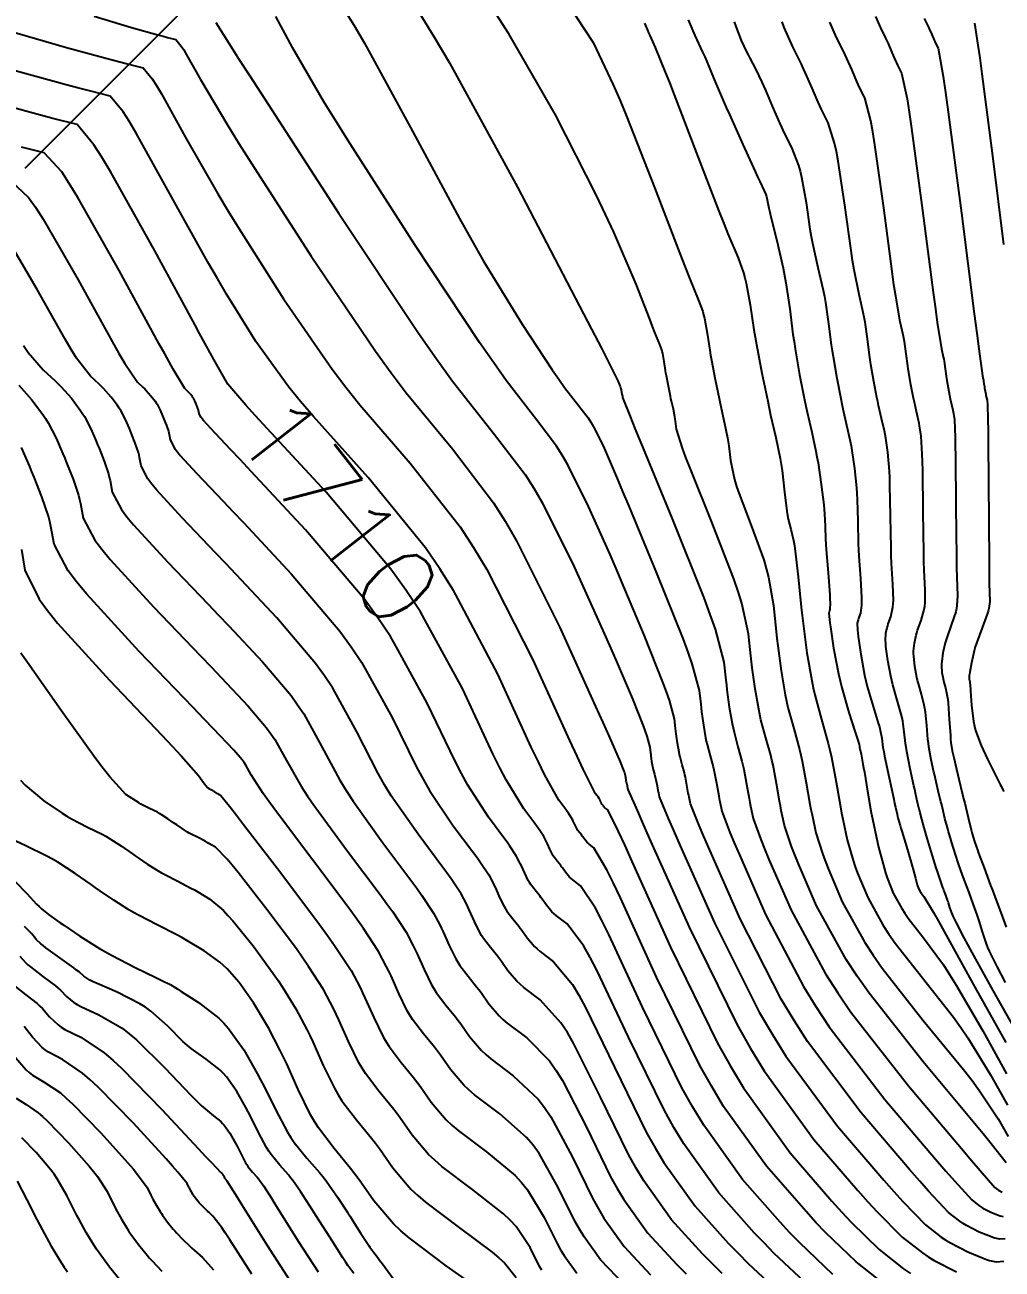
# Model space of a CAD drawing. Header units: metres. Extents: x 837475 to 838479, y 1189012 to 1191015.
# Drawn here: x 837890 to 837939.6, y 1189095.5 to 1189158.7 of the extents above; entities that cross this region are included whole.
import ezdxf

# ---------------------------------------------------------------- set-up
doc = ezdxf.new("R2010")
doc.units = ezdxf.units.M
doc.header["$LTSCALE"] = 0.3
for name, color, linetype in [('COTAS 10', 1, 'Continuous'), ('COTAS INT', 252, 'Continuous'), ('DRENAJE', 5, 'Continuous')]:
    doc.layers.add(name, color=color, linetype=linetype)
doc.styles.get("Standard").update_dxf_attribs({"font": 'simplex.shx'})

msp = doc.modelspace()

# ---------------------------------------------------------------- linework, layer by layer
at = {"layer": 'COTAS 10'}
for points in [[(837939.805, 1189097.016), (837939.525, 1189096.989), (837939.278, 1189097.044), (837939.173, 1189097.079), (837939.053, 1189097.124), (837938.489, 1189097.356), (837937.844, 1189097.686), (837937.673, 1189097.791), (837937.506, 1189097.902), (837936.929, 1189098.354), (837935.91, 1189099.43), (837935.464, 1189099.934), (837934.946, 1189100.529), (837932.485, 1189103.421), (837929.761, 1189107.05), (837929.079, 1189108.108), (837928.427, 1189109.189), (837926.33, 1189113.287), (837924.792, 1189116.767), (837924.492, 1189117.459), (837924.246, 1189118.032), (837923.815, 1189119.123), (837923.74, 1189119.464), (837923.72, 1189119.566), (837923.701, 1189119.67), (837923.632, 1189120.072), (837923.554, 1189120.486), (837923.529, 1189120.599), (837923.502, 1189120.711), (837923.392, 1189121.105), (837923.282, 1189121.511), (837923.255, 1189121.629), (837923.23, 1189121.749), (837923.151, 1189122.206), (837923.087, 1189122.685), (837923.07, 1189122.82), (837923.055, 1189122.956), (837923.004, 1189123.454), (837922.741, 1189124.406), (837922.592, 1189124.828), (837922.409, 1189125.319), (837921.473, 1189127.664), (837920.336, 1189130.373), (837920.027, 1189131.094), (837919.721, 1189131.802), (837918.635, 1189134.251), (837917.58, 1189136.362), (837917.293, 1189136.856), (837917.008, 1189137.312), (837915.996, 1189138.635), (837914.439, 1189140.653), (837913.811, 1189141.548), (837913.097, 1189142.588), (837909.805, 1189147.556), (837906.513, 1189152.689), (837905.798, 1189153.833), (837905.169, 1189154.857), (837903.61, 1189157.556), (837902.731, 1189159.171)], [(837933.206, 1189159.166), (837933.463, 1189158.583), (837933.725, 1189158.059), (837933.79, 1189157.922), (837933.852, 1189157.788), (837934.048, 1189157.336), (837934.228, 1189156.914), (837934.28, 1189156.8), (837934.332, 1189156.687), (837934.528, 1189156.29), (837934.816, 1189154.982), (837934.926, 1189154.294), (837935.05, 1189153.465), (837935.606, 1189149.299), (837936.143, 1189145.126), (837936.255, 1189144.293), (837936.35, 1189143.601), (837936.561, 1189142.267), (837936.655, 1189141.856), (837936.677, 1189141.745), (837936.696, 1189141.636), (837936.751, 1189141.252), (837936.8, 1189140.874), (837936.815, 1189140.768), (837936.832, 1189140.662), (837936.898, 1189140.274), (837936.97, 1189139.905), (837936.989, 1189139.812), (837937.009, 1189139.722), (837937.077, 1189139.426), (837937.14, 1189139.141), (837937.156, 1189139.058), (837937.171, 1189138.973), (837937.219, 1189138.648), (837937.258, 1189137.769), (837937.267, 1189137.334), (837937.276, 1189136.815), (837937.3, 1189134.252), (837937.324, 1189131.665), (837937.331, 1189131.132), (837937.34, 1189130.679), (837937.374, 1189129.704), (837937.352, 1189129.206), (837937.325, 1189129.053), (837937.288, 1189128.893), (837937.081, 1189128.261), (837936.85, 1189127.626), (837936.799, 1189127.465), (837936.753, 1189127.31), (837936.634, 1189126.801), (837936.577, 1189126.362), (837936.57, 1189126.252), (837936.567, 1189126.145), (837936.59, 1189125.8), (837936.648, 1189125.488), (837936.667, 1189125.403), (837936.688, 1189125.319), (837936.775, 1189125.02), (837936.862, 1189124.596), (837936.883, 1189124.433), (837936.903, 1189124.251), (837936.963, 1189123.429), (837937.016, 1189122.604), (837937.032, 1189122.42), (837937.049, 1189122.255), (837937.112, 1189121.822), (837937.204, 1189121.415), (837937.238, 1189121.267), (837937.276, 1189121.104), (837937.448, 1189120.39), (837937.64, 1189119.595), (837937.692, 1189119.381), (837937.744, 1189119.17), (837937.925, 1189118.431), (837938.079, 1189117.812), (837938.114, 1189117.677), (837938.145, 1189117.558), (837938.228, 1189117.259), (837938.341, 1189116.927), (837938.391, 1189116.787), (837938.449, 1189116.627), (837938.727, 1189115.873), (837939.058, 1189114.984), (837939.15, 1189114.738), (837939.242, 1189114.493), (837939.575, 1189113.609), (837939.854, 1189112.861)], [(837921.473, 1189158.817), (837921.623, 1189158.462), (837921.679, 1189158.334), (837921.741, 1189158.194), (837922.016, 1189157.584), (837922.531, 1189156.34), (837922.744, 1189155.8), (837922.988, 1189155.176), (837924.123, 1189152.217), (837925.258, 1189149.265), (837925.502, 1189148.645), (837925.714, 1189148.11), (837926.226, 1189146.893), (837926.51, 1189146.126), (837926.579, 1189145.875), (837926.643, 1189145.608), (837926.842, 1189144.506), (837927.038, 1189143.237), (837927.101, 1189142.865), (837927.169, 1189142.483), (837927.443, 1189141.03), (837927.733, 1189139.607), (837927.81, 1189139.245), (837927.885, 1189138.896), (837928.146, 1189137.752), (837928.368, 1189136.686), (837928.419, 1189136.386), (837928.465, 1189136.085), (837928.594, 1189134.98), (837928.703, 1189134.013), (837928.736, 1189133.798), (837928.771, 1189133.605), (837928.908, 1189133.102), (837929.054, 1189132.512), (837929.093, 1189132.266), (837929.133, 1189131.984), (837929.276, 1189130.664), (837929.432, 1189129.127), (837929.48, 1189128.708), (837929.531, 1189128.292), (837929.73, 1189126.812), (837929.973, 1189125.401), (837930.052, 1189125.029), (837930.135, 1189124.664), (837930.474, 1189123.413), (837930.813, 1189122.194), (837930.895, 1189121.849), (837930.973, 1189121.502), (837931.213, 1189120.222), (837931.427, 1189118.982), (837931.487, 1189118.66), (837931.549, 1189118.347), (837931.778, 1189117.293), (837932.08, 1189116.239), (837932.187, 1189115.926), (837932.305, 1189115.604), (837932.816, 1189114.365), (837933.603, 1189112.94), (837933.894, 1189112.5), (837934.218, 1189112.04), (837937.171, 1189108.283), (837937.549, 1189107.754), (837937.909, 1189107.226), (837939.056, 1189105.343), (837939.913, 1189103.803)], [(837931.046, 1189095.2), (837929.359, 1189096.811), (837928.867, 1189097.32), (837928.365, 1189097.857), (837926.462, 1189100.022), (837924.481, 1189102.793), (837923.929, 1189103.712), (837923.376, 1189104.695), (837921.368, 1189108.791), (837919.659, 1189112.49), (837919.294, 1189113.222), (837918.976, 1189113.828), (837918.221, 1189114.963), (837917.832, 1189115.258), (837917.745, 1189115.333), (837917.667, 1189115.406), (837917.461, 1189115.648), (837917.307, 1189115.87), (837917.263, 1189115.929), (837917.217, 1189115.989), (837917.046, 1189116.197), (837916.879, 1189116.416), (837916.838, 1189116.482), (837916.797, 1189116.551), (837916.667, 1189116.817), (837916.547, 1189117.088), (837916.513, 1189117.159), (837916.479, 1189117.228), (837916.355, 1189117.465), (837916.122, 1189117.819), (837916.019, 1189117.962), (837915.901, 1189118.125), (837915.336, 1189118.877), (837914.45, 1189120.349), (837914.129, 1189120.965), (837913.775, 1189121.673), (837912.224, 1189124.985), (837910.413, 1189128.299), (837910.087, 1189128.894), (837909.364, 1189129.978), (837908.583, 1189131.063), (837905.289, 1189134.985), (837902.294, 1189138.215), (837901.702, 1189138.863), (837901.212, 1189139.404), (837900.303, 1189140.466), (837899.588, 1189141.729), (837899.222, 1189142.396), (837898.782, 1189143.201), (837898.736, 1189143.286), (837896.583, 1189147.252), (837894.35, 1189151.248), (837893.889, 1189152.017), (837893.495, 1189152.64), (837892.641, 1189153.674), (837891.413, 1189153.983), (837890.785, 1189154.15), (837890.031, 1189154.352), (837886.267, 1189155.376)], [(837889.674, 1189140.413), (837890.327, 1189139.682), (837890.894, 1189138.93), (837891.032, 1189138.719), (837891.163, 1189138.506), (837891.57, 1189137.725), (837891.919, 1189136.926), (837892.013, 1189136.701), (837892.106, 1189136.474), (837892.432, 1189135.645), (837892.704, 1189134.829), (837892.763, 1189134.612), (837892.815, 1189134.399), (837892.942, 1189133.66), (837893.54, 1189132.531), (837893.889, 1189132.073), (837894.317, 1189131.551), (837896.522, 1189129.14), (837898.918, 1189126.649), (837899.465, 1189126.077), (837899.961, 1189125.556), (837901.336, 1189124.102), (837902.27, 1189122.996), (837902.489, 1189122.695), (837902.69, 1189122.396), (837903.275, 1189121.336), (837904.04, 1189119.992), (837904.354, 1189119.514), (837904.714, 1189118.991), (837906.383, 1189116.72), (837908.033, 1189114.526), (837908.379, 1189114.05), (837908.678, 1189113.632), (837909.358, 1189112.599), (837909.721, 1189111.908), (837909.821, 1189111.706), (837909.919, 1189111.498), (837910.27, 1189110.708), (837910.65, 1189109.93), (837910.767, 1189109.73), (837910.89, 1189109.537), (837911.375, 1189108.897), (837911.876, 1189108.289), (837912.009, 1189108.116), (837912.139, 1189107.942), (837912.587, 1189107.296), (837913.19, 1189106.588), (837913.417, 1189106.375), (837913.671, 1189106.155), (837914.807, 1189105.296), (837916.062, 1189104.109), (837916.392, 1189103.682), (837916.713, 1189103.211), (837917.807, 1189101.154), (837918.845, 1189099.038), (837919.13, 1189098.53), (837919.415, 1189098.055), (837920.439, 1189096.624), (837921.783, 1189095.185)], [(837913.149, 1189094.391), (837911.392, 1189095.629), (837909.51, 1189097.052), (837909.089, 1189097.418), (837908.712, 1189097.771), (837907.713, 1189098.943), (837906.971, 1189100.014), (837906.755, 1189100.303), (837906.535, 1189100.59), (837905.704, 1189101.597), (837904.9, 1189102.658), (837904.697, 1189102.978), (837904.503, 1189103.309), (837903.873, 1189104.599), (837903.292, 1189105.909), (837903.128, 1189106.253), (837902.964, 1189106.589), (837902.361, 1189107.734), (837901.762, 1189108.753), (837901.601, 1189109.009), (837901.441, 1189109.254), (837900.88, 1189110.047), (837900.272, 1189110.731), (837900.084, 1189110.908), (837899.886, 1189111.08), (837899.098, 1189111.654), (837898.219, 1189112.185), (837897.963, 1189112.329), (837897.702, 1189112.472), (837896.715, 1189112.979), (837895.755, 1189113.474), (837895.511, 1189113.61), (837895.276, 1189113.745), (837894.506, 1189114.228), (837893.774, 1189114.728), (837893.563, 1189114.874), (837893.349, 1189115.023), (837892.544, 1189115.59), (837891.654, 1189116.163), (837891.386, 1189116.317), (837891.109, 1189116.468), (837890.03, 1189116.997), (837889.052, 1189117.455)], [(837901.517, 1189095.209), (837900.4, 1189096.959), (837900.169, 1189097.309), (837899.972, 1189097.6), (837899.542, 1189098.164), (837899.343, 1189098.342), (837899.291, 1189098.389), (837899.242, 1189098.435), (837899.076, 1189098.595), (837898.926, 1189098.752), (837898.886, 1189098.796), (837898.848, 1189098.84), (837898.715, 1189099.004), (837898.597, 1189099.166), (837898.568, 1189099.209), (837898.54, 1189099.251), (837898.451, 1189099.398), (837898.368, 1189099.55), (837898.344, 1189099.595), (837898.32, 1189099.642), (837898.23, 1189099.821), (837897.755, 1189100.406), (837897.488, 1189100.708), (837897.163, 1189101.07), (837895.5, 1189102.884), (837893.703, 1189104.725), (837893.294, 1189105.105), (837892.922, 1189105.427), (837891.896, 1189106.122), (837891.19, 1189106.496), (837891.02, 1189106.616), (837890.861, 1189106.744), (837890.377, 1189107.268), (837889.942, 1189107.8)]]:
    msp.add_lwpolyline(points, dxfattribs=at)
at = {"layer": 'COTAS INT'}
for points in [[(837917.602, 1189159.78), (837918.873, 1189157.845), (837919.887, 1189155.689), (837920.214, 1189154.926), (837920.561, 1189154.091), (837921.983, 1189150.477), (837923.274, 1189147.106), (837923.538, 1189146.424), (837923.762, 1189145.851), (837924.237, 1189144.691), (837924.43, 1189144.169), (837924.477, 1189143.998), (837924.521, 1189143.816), (837924.656, 1189143.066), (837924.79, 1189142.203), (837924.833, 1189141.949), (837924.878, 1189141.69), (837925.065, 1189140.701), (837925.262, 1189139.733), (837925.315, 1189139.486), (837925.366, 1189139.249), (837925.543, 1189138.47), (837925.694, 1189137.745), (837925.729, 1189137.541), (837925.76, 1189137.336), (837925.848, 1189136.584), (837926.051, 1189135.614), (837926.155, 1189135.272), (837926.279, 1189134.897), (837926.9, 1189133.276), (837927.532, 1189131.541), (837927.663, 1189131.094), (837927.775, 1189130.662), (837928.022, 1189129.222), (837928.157, 1189127.893), (837928.198, 1189127.53), (837928.242, 1189127.17), (837928.414, 1189125.891), (837928.625, 1189124.671), (837928.693, 1189124.349), (837928.764, 1189124.034), (837929.058, 1189122.952), (837929.351, 1189121.897), (837929.422, 1189121.599), (837929.489, 1189121.299), (837929.697, 1189120.192), (837929.881, 1189119.119), (837929.934, 1189118.841), (837929.987, 1189118.57), (837930.185, 1189117.659), (837930.513, 1189116.598), (837930.648, 1189116.233), (837930.802, 1189115.837), (837931.519, 1189114.15), (837932.663, 1189112.076), (837933.087, 1189111.436), (837933.557, 1189110.767), (837935.641, 1189108.116), (837937.678, 1189105.622), (837938.117, 1189105.053), (837938.504, 1189104.536), (837939.451, 1189103.107), (837939.949, 1189102.212)], [(837893.499, 1189159.183), (837895.403, 1189158.598), (837896.748, 1189158.232), (837897.015, 1189158.16), (837897.238, 1189158.1), (837897.664, 1189157.992), (837897.935, 1189157.664), (837898.06, 1189157.466), (837898.207, 1189157.222), (837898.915, 1189155.954), (837900.294, 1189153.621), (837900.863, 1189152.706), (837901.513, 1189151.674), (837904.538, 1189146.974), (837907.8, 1189142.148), (837908.6, 1189141.037), (837909.356, 1189140.024), (837911.713, 1189137.175), (837913.807, 1189134.438), (837914.397, 1189133.494), (837914.992, 1189132.47), (837917.175, 1189128.101), (837918.992, 1189124.075), (837919.355, 1189123.267), (837919.657, 1189122.593), (837920.243, 1189121.264), (837920.397, 1189120.877), (837920.427, 1189120.796), (837920.452, 1189120.727), (837920.495, 1189120.57), (837920.504, 1189120.488), (837920.506, 1189120.465), (837920.509, 1189120.443), (837920.52, 1189120.364), (837920.533, 1189120.289), (837920.541, 1189120.249), (837920.559, 1189120.182), (837920.578, 1189120.117), (837920.582, 1189120.099), (837920.586, 1189120.08), (837920.599, 1189120.012), (837920.61, 1189119.946), (837920.614, 1189119.928), (837920.617, 1189119.912), (837920.629, 1189119.855), (837921.113, 1189118.75), (837921.414, 1189118.072), (837921.787, 1189117.232), (837923.736, 1189112.856), (837926.181, 1189107.898), (837926.866, 1189106.691), (837927.556, 1189105.557), (837930.076, 1189102.062), (837932.314, 1189099.46), (837932.825, 1189098.889), (837933.29, 1189098.382), (837934.576, 1189097.092), (837935.595, 1189096.294), (837935.89, 1189096.098), (837936.192, 1189095.912), (837937.331, 1189095.331)], [(837906.233, 1189159.492), (837906.715, 1189158.707), (837907.245, 1189157.801), (837909.577, 1189153.515), (837912.065, 1189148.892), (837912.693, 1189147.773), (837913.296, 1189146.723), (837915.257, 1189143.515), (837916.788, 1189141.204), (837917.121, 1189140.72), (837917.413, 1189140.304), (837918.137, 1189139.365), (837918.608, 1189138.75), (837918.74, 1189138.537), (837918.874, 1189138.307), (837919.365, 1189137.325), (837920.085, 1189135.665), (837920.363, 1189135.007), (837920.675, 1189134.264), (837922.088, 1189130.864), (837923.415, 1189127.539), (837923.674, 1189126.844), (837923.886, 1189126.245), (837924.259, 1189124.896), (837924.33, 1189124.19), (837924.352, 1189123.998), (837924.375, 1189123.807), (837924.467, 1189123.127), (837924.579, 1189122.48), (837924.615, 1189122.309), (837924.653, 1189122.141), (837924.809, 1189121.567), (837924.964, 1189121.007), (837925.002, 1189120.849), (837925.038, 1189120.689), (837925.148, 1189120.102), (837925.246, 1189119.532), (837925.274, 1189119.385), (837925.302, 1189119.241), (837925.407, 1189118.757), (837925.813, 1189117.674), (837926.031, 1189117.152), (837926.295, 1189116.534), (837927.628, 1189113.503), (837929.55, 1189109.835), (837930.185, 1189108.817), (837930.864, 1189107.797), (837933.69, 1189104.101), (837936.263, 1189101.063), (837936.783, 1189100.457), (837937.22, 1189099.953), (837938.106, 1189098.985), (837938.461, 1189098.706), (837938.565, 1189098.637), (837938.67, 1189098.572), (837939.068, 1189098.369), (837939.416, 1189098.226), (837939.49, 1189098.198), (837939.554, 1189098.177), (837939.707, 1189098.143)], [(837910.037, 1189159.329), (837910.767, 1189158.152), (837911.565, 1189156.802), (837915.019, 1189150.479), (837918.175, 1189144.433), (837918.785, 1189143.258), (837919.281, 1189142.3), (837920.121, 1189140.639), (837920.2, 1189140.434), (837920.216, 1189140.392), (837920.23, 1189140.357), (837920.259, 1189140.286), (837920.27, 1189140.254), (837920.273, 1189140.244), (837920.276, 1189140.233), (837920.284, 1189140.187), (837920.292, 1189140.134), (837920.295, 1189140.119), (837920.298, 1189140.103), (837920.309, 1189140.043), (837920.321, 1189139.984), (837920.324, 1189139.969), (837920.328, 1189139.954), (837920.338, 1189139.907), (837920.348, 1189139.862), (837920.35, 1189139.85), (837920.352, 1189139.837), (837920.357, 1189139.792), (837920.747, 1189138.818), (837920.991, 1189138.22), (837921.295, 1189137.481), (837922.884, 1189133.625), (837924.488, 1189129.598), (837924.802, 1189128.75), (837925.059, 1189128.017), (837925.513, 1189126.338), (837925.606, 1189125.424), (837925.634, 1189125.175), (837925.664, 1189124.928), (837925.783, 1189124.048), (837925.927, 1189123.21), (837925.974, 1189122.989), (837926.023, 1189122.772), (837926.225, 1189122.029), (837926.426, 1189121.304), (837926.475, 1189121.099), (837926.521, 1189120.893), (837926.664, 1189120.132), (837926.791, 1189119.395), (837926.827, 1189119.203), (837926.864, 1189119.017), (837927, 1189118.391), (837927.38, 1189117.315), (837927.57, 1189116.846), (837927.797, 1189116.302), (837928.925, 1189113.718), (837930.673, 1189110.481), (837931.291, 1189109.525), (837931.967, 1189108.543), (837934.894, 1189104.781), (837937.579, 1189101.597), (837938.102, 1189100.98), (837938.531, 1189100.477), (837939.282, 1189099.615), (837939.417, 1189099.51), (837939.456, 1189099.484), (837939.496, 1189099.459), (837939.647, 1189099.382)], [(837939.846, 1189100.872), (837939.098, 1189101.846), (837938.686, 1189102.352), (837938.184, 1189102.961), (837935.633, 1189106.015), (837932.897, 1189109.495), (837932.28, 1189110.372), (837931.724, 1189111.212), (837930.222, 1189113.934), (837929.3, 1189116.069), (837929.109, 1189116.539), (837928.946, 1189116.956), (837928.593, 1189118.025), (837928.426, 1189118.794), (837928.381, 1189119.022), (837928.336, 1189119.257), (837928.18, 1189120.162), (837928.005, 1189121.096), (837927.949, 1189121.349), (837927.888, 1189121.601), (837927.642, 1189122.49), (837927.394, 1189123.403), (837927.333, 1189123.669), (837927.276, 1189123.941), (837927.098, 1189124.97), (837926.953, 1189126.049), (837926.916, 1189126.353), (837926.881, 1189126.659), (837926.767, 1189127.78), (837926.417, 1189129.34), (837926.232, 1189129.922), (837926.01, 1189130.569), (837924.892, 1189133.451), (837923.787, 1189136.189), (837923.573, 1189136.746), (837923.399, 1189137.216), (837923.103, 1189138.188), (837923.056, 1189138.586), (837923.039, 1189138.695), (837923.021, 1189138.804), (837922.941, 1189139.189), (837922.847, 1189139.602), (837922.819, 1189139.727), (837922.792, 1189139.858), (837922.687, 1189140.372), (837922.588, 1189140.896), (837922.564, 1189141.034), (837922.541, 1189141.169), (837922.47, 1189141.627), (837922.398, 1189142.025), (837922.375, 1189142.121), (837922.35, 1189142.212), (837922.248, 1189142.488), (837921.996, 1189143.104), (837921.877, 1189143.408), (837921.737, 1189143.77), (837921.052, 1189145.558), (837919.921, 1189148.195), (837919.5, 1189149.092), (837919.031, 1189150.061), (837916.946, 1189154.162), (837914.584, 1189158.291), (837913.94, 1189159.278)], [(837899.693, 1189158.854), (837900.724, 1189157.216), (837900.799, 1189157.095), (837901.411, 1189156.143), (837902.155, 1189154.989), (837905.949, 1189149.143), (837909.996, 1189143.063), (837910.9, 1189141.762), (837911.71, 1189140.626), (837913.854, 1189137.905), (837915.407, 1189135.875), (837915.845, 1189135.175), (837916.286, 1189134.416), (837917.905, 1189131.176), (837919.356, 1189127.939), (837919.691, 1189127.181), (837919.996, 1189126.483), (837920.858, 1189124.464), (837921.403, 1189123.098), (837921.51, 1189122.812), (837921.597, 1189122.566), (837921.75, 1189122.012), (837921.779, 1189121.722), (837921.788, 1189121.643), (837921.798, 1189121.564), (837921.835, 1189121.285), (837921.881, 1189121.019), (837921.896, 1189120.949), (837921.912, 1189120.88), (837921.976, 1189120.644), (837922.04, 1189120.414), (837922.055, 1189120.349), (837922.07, 1189120.283), (837922.115, 1189120.042), (837922.156, 1189119.808), (837922.167, 1189119.747), (837922.179, 1189119.688), (837922.222, 1189119.489), (837922.68, 1189118.391), (837922.953, 1189117.765), (837923.289, 1189116.999), (837925.033, 1189113.071), (837927.304, 1189108.543), (837927.973, 1189107.4), (837928.659, 1189106.304), (837931.28, 1189102.742), (837933.63, 1189099.994), (837934.144, 1189099.411), (837934.6, 1189098.906), (837935.753, 1189097.723), (837936.55, 1189097.098), (837936.782, 1189096.944), (837937.018, 1189096.799), (837937.91, 1189096.343), (837938.69, 1189096.022), (837938.857, 1189095.96), (837939.001, 1189095.911), (837939.343, 1189095.836), (837939.73, 1189095.873)], [(837923.688, 1189158.987), (837924.033, 1189158.193), (837924.425, 1189157.358), (837924.532, 1189157.119), (837924.639, 1189156.876), (837925.021, 1189155.967), (837925.473, 1189154.893), (837925.624, 1189154.545), (837925.787, 1189154.176), (837926.467, 1189152.659), (837927.093, 1189151.288), (837927.22, 1189151.011), (837927.328, 1189150.777), (837927.554, 1189150.301), (837927.637, 1189150.116), (837927.655, 1189150.066), (837927.67, 1189150.016), (837927.706, 1189149.841), (837927.795, 1189149.42), (837927.844, 1189149.216), (837927.902, 1189148.974), (837928.2, 1189147.78), (837928.522, 1189146.369), (837928.596, 1189145.989), (837928.663, 1189145.613), (837928.852, 1189144.297), (837929.018, 1189142.999), (837929.071, 1189142.636), (837929.128, 1189142.271), (837929.356, 1189140.939), (837929.602, 1189139.676), (837929.669, 1189139.354), (837929.735, 1189139.045), (837929.97, 1189138.031), (837930.185, 1189137.053), (837930.239, 1189136.767), (837930.291, 1189136.474), (837930.457, 1189135.361), (837930.579, 1189134.333), (837930.602, 1189134.095), (837930.621, 1189133.876), (837930.653, 1189133.25), (837930.678, 1189132.584), (837930.692, 1189132.339), (837930.71, 1189132.069), (837930.801, 1189130.873), (837930.885, 1189129.757), (837930.898, 1189129.536), (837930.907, 1189129.354), (837930.9, 1189129.014), (837930.87, 1189128.93), (837930.863, 1189128.908), (837930.857, 1189128.887), (837930.841, 1189128.82), (837930.872, 1189128.51), (837930.895, 1189128.337), (837930.925, 1189128.125), (837931.085, 1189127.047), (837931.328, 1189125.738), (837931.409, 1189125.381), (837931.496, 1189125.027), (837931.861, 1189123.77), (837932.187, 1189122.766), (837932.249, 1189122.572), (837932.3, 1189122.414), (837932.38, 1189122.145), (837932.397, 1189122.049), (837932.406, 1189122), (837932.418, 1189121.942), (837932.48, 1189121.649), (837932.577, 1189121.145), (837932.61, 1189120.954), (837932.647, 1189120.74), (837932.805, 1189119.781), (837933, 1189118.67), (837933.06, 1189118.36), (837933.122, 1189118.051), (837933.371, 1189116.926), (837933.646, 1189115.88), (837933.726, 1189115.62), (837933.807, 1189115.372), (837934.113, 1189114.581), (837934.543, 1189113.803), (837934.701, 1189113.563), (837934.878, 1189113.313), (837935.659, 1189112.319), (837936.664, 1189110.944), (837936.981, 1189110.454), (837937.315, 1189109.916), (837938.66, 1189107.578), (837939.876, 1189105.394)], [(837926.034, 1189158.893), (837926.107, 1189158.653), (837926.38, 1189157.951), (837926.665, 1189157.374), (837926.745, 1189157.214), (837926.826, 1189157.053), (837927.125, 1189156.469), (837927.438, 1189155.828), (837927.528, 1189155.631), (837927.62, 1189155.425), (837927.964, 1189154.612), (837928.328, 1189153.759), (837928.433, 1189153.529), (837928.539, 1189153.301), (837928.936, 1189152.498), (837929.298, 1189151.591), (837929.382, 1189151.298), (837929.459, 1189150.986), (837929.681, 1189149.705), (837929.882, 1189148.347), (837929.946, 1189147.985), (837930.014, 1189147.63), (837930.29, 1189146.402), (837930.555, 1189145.241), (837930.616, 1189144.928), (837930.671, 1189144.619), (837930.827, 1189143.535), (837930.964, 1189142.468), (837931.007, 1189142.169), (837931.054, 1189141.869), (837931.242, 1189140.772), (837931.444, 1189139.733), (837931.499, 1189139.469), (837931.553, 1189139.214), (837931.747, 1189138.38), (837931.924, 1189137.575), (837931.968, 1189137.34), (837932.011, 1189137.099), (837932.148, 1189136.183), (837932.248, 1189135.192), (837932.268, 1189134.904), (837932.285, 1189134.611), (837932.315, 1189133.501), (837932.339, 1189132.354), (837932.352, 1189132.037), (837932.367, 1189131.721), (837932.444, 1189130.581), (837932.502, 1189129.619), (837932.505, 1189129.415), (837932.502, 1189129.239), (837932.445, 1189128.826), (837932.365, 1189128.604), (837932.347, 1189128.547), (837932.331, 1189128.493), (837932.289, 1189128.315), (837932.298, 1189127.973), (837932.314, 1189127.815), (837932.335, 1189127.63), (837932.461, 1189126.735), (837932.658, 1189125.675), (837932.723, 1189125.387), (837932.794, 1189125.1), (837933.089, 1189124.082), (837933.356, 1189123.224), (837933.408, 1189123.037), (837933.45, 1189122.873), (837933.526, 1189122.466), (837933.593, 1189121.997), (837933.63, 1189121.795), (837933.675, 1189121.56), (837933.905, 1189120.45), (837934.139, 1189119.366), (837934.186, 1189119.148), (837934.226, 1189118.966), (837934.306, 1189118.607), (837934.336, 1189118.484), (837934.352, 1189118.418), (837934.38, 1189118.303), (837934.459, 1189118.029), (837934.498, 1189117.896), (837934.546, 1189117.738), (837934.784, 1189116.959), (837935.031, 1189116.14), (837935.084, 1189115.957), (837935.131, 1189115.792), (837935.248, 1189115.352), (837935.318, 1189115.074), (837935.336, 1189115.011), (837935.354, 1189114.954), (837935.411, 1189114.797), (837935.482, 1189114.667), (837935.509, 1189114.627), (837935.538, 1189114.585), (837935.668, 1189114.42), (837936.157, 1189113.606), (837936.413, 1189113.155), (837936.72, 1189112.607), (837938.265, 1189109.813), (837939.84, 1189106.985)], [(837940.294, 1189107.683), (837939.196, 1189109.636), (837938.132, 1189111.576), (837937.912, 1189111.978), (837937.726, 1189112.321), (837937.322, 1189113.071), (837937.156, 1189113.415), (837937.118, 1189113.501), (837937.084, 1189113.584), (837936.993, 1189113.853), (837936.92, 1189114.1), (837936.898, 1189114.168), (837936.876, 1189114.237), (837936.786, 1189114.488), (837936.691, 1189114.741), (837936.664, 1189114.811), (837936.638, 1189114.881), (837936.543, 1189115.135), (837936.409, 1189115.53), (837936.358, 1189115.689), (837936.3, 1189115.87), (837936.042, 1189116.702), (837935.786, 1189117.546), (837935.731, 1189117.734), (837935.682, 1189117.902), (837935.562, 1189118.346), (837935.483, 1189118.669), (837935.46, 1189118.761), (837935.437, 1189118.854), (837935.353, 1189119.201), (837935.243, 1189119.679), (837935.204, 1189119.854), (837935.161, 1189120.049), (837934.974, 1189120.907), (837934.8, 1189121.792), (837934.764, 1189122.003), (837934.734, 1189122.2), (837934.671, 1189122.787), (837934.601, 1189123.332), (837934.566, 1189123.502), (837934.525, 1189123.681), (837934.318, 1189124.395), (837934.092, 1189125.173), (837934.038, 1189125.392), (837933.988, 1189125.613), (837933.838, 1189126.423), (837933.746, 1189127.135), (837933.732, 1189127.294), (837933.724, 1189127.436), (837933.737, 1189127.81), (837933.805, 1189128.099), (837933.831, 1189128.187), (837933.86, 1189128.278), (837933.991, 1189128.638), (837934.098, 1189129.124), (837934.111, 1189129.295), (837934.119, 1189129.482), (837934.088, 1189130.289), (837934.025, 1189131.374), (837934.012, 1189131.736), (837934.001, 1189132.124), (837933.977, 1189133.751), (837933.948, 1189135.346), (837933.935, 1189135.714), (837933.918, 1189136.051), (837933.838, 1189137.004), (837933.731, 1189137.723), (837933.697, 1189137.912), (837933.663, 1189138.097), (837933.523, 1189138.728), (837933.372, 1189139.383), (837933.329, 1189139.583), (837933.286, 1189139.79), (837933.127, 1189140.606), (837932.98, 1189141.466), (837932.943, 1189141.702), (837932.909, 1189141.936), (837932.802, 1189142.774), (837932.68, 1189143.625), (837932.636, 1189143.867), (837932.588, 1189144.112), (837932.381, 1189145.024), (837932.126, 1189146.287), (837932.049, 1189146.755), (837931.969, 1189147.273), (837931.656, 1189149.57), (837931.323, 1189151.812), (837931.23, 1189152.297), (837931.137, 1189152.721), (837930.8, 1189153.762), (837930.47, 1189154.43), (837930.382, 1189154.619), (837930.295, 1189154.811), (837929.992, 1189155.52), (837929.662, 1189156.281), (837929.558, 1189156.505), (837929.448, 1189156.736), (837929.008, 1189157.617), (837928.576, 1189158.598), (837928.472, 1189158.891)], [(837939.813, 1189110.05), (837939.388, 1189110.861), (837939.013, 1189111.633), (837938.928, 1189111.828), (837938.852, 1189112.015), (837938.647, 1189112.62), (837938.484, 1189113.174), (837938.434, 1189113.329), (837938.382, 1189113.484), (837938.18, 1189114.048), (837937.966, 1189114.617), (837937.848, 1189114.933), (837937.635, 1189115.504), (837937.429, 1189116.078), (837937.374, 1189116.238), (837937.321, 1189116.398), (837937.135, 1189116.98), (837936.966, 1189117.552), (837936.922, 1189117.705), (837936.881, 1189117.857), (837936.743, 1189118.388), (837936.613, 1189118.919), (837936.576, 1189119.071), (837936.539, 1189119.224), (837936.4, 1189119.796), (837936.26, 1189120.392), (837936.221, 1189120.561), (837936.182, 1189120.732), (837936.043, 1189121.364), (837935.924, 1189122.024), (837935.898, 1189122.211), (837935.875, 1189122.402), (837935.817, 1189123.108), (837935.752, 1189123.792), (837935.725, 1189123.968), (837935.693, 1189124.138), (837935.546, 1189124.707), (837935.39, 1189125.246), (837935.352, 1189125.398), (837935.318, 1189125.551), (837935.214, 1189126.112), (837935.157, 1189126.64), (837935.151, 1189126.773), (837935.151, 1189126.899), (837935.186, 1189127.306), (837935.279, 1189127.704), (837935.315, 1189127.826), (837935.355, 1189127.952), (837935.536, 1189128.449), (837935.693, 1189129.008), (837935.718, 1189129.174), (837935.735, 1189129.344), (837935.731, 1189129.997), (837935.682, 1189131.026), (837935.672, 1189131.434), (837935.662, 1189131.894), (837935.639, 1189134.001), (837935.612, 1189136.081), (837935.601, 1189136.524), (837935.588, 1189136.91), (837935.529, 1189137.826), (837935.451, 1189138.348), (837935.427, 1189138.485), (837935.401, 1189138.619), (837935.3, 1189139.077), (837935.19, 1189139.553), (837935.159, 1189139.697), (837935.128, 1189139.848), (837935.013, 1189140.44), (837934.906, 1189141.064), (837934.879, 1189141.235), (837934.854, 1189141.405), (837934.777, 1189142.013), (837934.688, 1189142.63), (837934.656, 1189142.806), (837934.622, 1189142.984), (837934.471, 1189143.646), (837934.238, 1189144.944), (837934.152, 1189145.524), (837934.056, 1189146.199), (837933.631, 1189149.434), (837933.186, 1189152.639), (837933.078, 1189153.295), (837932.977, 1189153.852), (837932.664, 1189155.026), (837932.401, 1189155.559), (837932.331, 1189155.71), (837932.261, 1189155.862), (837932.02, 1189156.428), (837931.757, 1189157.035), (837931.674, 1189157.214), (837931.587, 1189157.397), (837931.235, 1189158.1), (837930.891, 1189158.882)], [(837935.69, 1189159.066), (837935.863, 1189158.72), (837935.906, 1189158.63), (837935.946, 1189158.542), (837936.076, 1189158.243), (837936.195, 1189157.965), (837936.229, 1189157.89), (837936.263, 1189157.816), (837936.393, 1189157.554), (837936.656, 1189156.112), (837936.774, 1189155.293), (837936.913, 1189154.292), (837937.58, 1189149.163), (837938.23, 1189144.052), (837938.357, 1189143.063), (837938.462, 1189142.258), (837938.652, 1189140.889), (837938.688, 1189140.728), (837938.697, 1189140.684), (837938.705, 1189140.641), (837938.726, 1189140.491), (837938.745, 1189140.343), (837938.751, 1189140.301), (837938.758, 1189140.259), (837938.784, 1189140.107), (837938.812, 1189139.963), (837938.82, 1189139.926), (837938.827, 1189139.891), (837938.854, 1189139.775), (837938.879, 1189139.663), (837938.885, 1189139.631), (837938.891, 1189139.597), (837938.91, 1189139.47), (837938.928, 1189138.628), (837938.934, 1189138.144), (837938.94, 1189137.55), (837938.985, 1189131.435), (837938.991, 1189130.83), (837938.997, 1189130.331), (837939.017, 1189129.412), (837938.968, 1189129.068), (837938.931, 1189128.932), (837938.884, 1189128.778), (837938.626, 1189128.073), (837938.345, 1189127.301), (837938.283, 1189127.104), (837938.227, 1189126.915), (837938.083, 1189126.296), (837938.003, 1189125.826), (837937.989, 1189125.73), (837937.978, 1189125.65), (837937.966, 1189125.488), (837937.978, 1189125.426), (837937.981, 1189125.409), (837937.986, 1189125.392), (837938.003, 1189125.332), (837938.027, 1189125.115), (837938.036, 1189124.999), (837938.046, 1189124.859), (837938.087, 1189124.15), (837938.191, 1189123.309), (837938.24, 1189123.084), (837938.298, 1189122.864), (837938.582, 1189122.098), (837938.905, 1189121.406), (837938.988, 1189121.232), (837939.069, 1189121.066), (837939.337, 1189120.526), (837939.55, 1189120.109), (837939.596, 1189120.02), (837939.636, 1189119.941), (837939.734, 1189119.75)], [(837939.742, 1189147.57), (837939.169, 1189152.082), (837938.634, 1189156.249), (837938.526, 1189157.055), (837938.436, 1189157.71), (837938.257, 1189158.818)], [(837889.474, 1189158.354), (837892.107, 1189157.592), (837894.416, 1189156.964), (837894.876, 1189156.84), (837895.258, 1189156.738), (837895.99, 1189156.552), (837896.455, 1189155.99), (837896.67, 1189155.65), (837896.921, 1189155.231), (837898.138, 1189153.053), (837899.79, 1189150.148), (837900.316, 1189149.269), (837900.872, 1189148.359), (837903.126, 1189144.805), (837905.604, 1189141.234), (837906.301, 1189140.313), (837907.002, 1189139.421), (837909.572, 1189136.445), (837912.109, 1189133.218), (837912.789, 1189132.168), (837913.46, 1189131.05), (837915.804, 1189126.445), (837917.67, 1189122.346), (837918.039, 1189121.546), (837918.345, 1189120.892), (837918.917, 1189119.739), (837919.048, 1189119.564), (837919.076, 1189119.527), (837919.099, 1189119.493), (837919.153, 1189119.411), (837919.182, 1189119.356), (837919.198, 1189119.324), (837919.226, 1189119.261), (837919.256, 1189119.199), (837919.266, 1189119.183), (837919.275, 1189119.168), (837919.314, 1189119.117), (837919.354, 1189119.068), (837919.364, 1189119.055), (837919.375, 1189119.041), (837919.41, 1189118.989), (837919.458, 1189118.933), (837919.476, 1189118.916), (837919.496, 1189118.899), (837919.587, 1189118.83), (837920.142, 1189117.716), (837920.455, 1189117.038), (837920.837, 1189116.201), (837922.793, 1189111.846), (837925.189, 1189106.958), (837925.849, 1189105.784), (837926.507, 1189104.689), (837928.871, 1189101.382), (837930.997, 1189098.925), (837931.506, 1189098.366), (837931.979, 1189097.858), (837933.399, 1189096.462), (837934.639, 1189095.491), (837934.999, 1189095.252)], [(837933.683, 1189094.687), (837932.223, 1189095.831), (837930.669, 1189097.335), (837930.186, 1189097.843), (837929.681, 1189098.391), (837927.666, 1189100.702), (837925.494, 1189103.741), (837924.889, 1189104.748), (837924.283, 1189105.826), (837922.081, 1189110.319), (837920.248, 1189114.345), (837919.874, 1189115.13), (837919.559, 1189115.772), (837918.904, 1189116.897), (837918.664, 1189117.078), (837918.611, 1189117.125), (837918.563, 1189117.17), (837918.436, 1189117.319), (837918.341, 1189117.455), (837918.314, 1189117.492), (837918.285, 1189117.528), (837918.18, 1189117.657), (837918.077, 1189117.792), (837918.052, 1189117.833), (837918.027, 1189117.875), (837917.947, 1189118.039), (837917.873, 1189118.206), (837917.852, 1189118.25), (837917.831, 1189118.292), (837917.754, 1189118.438), (837917.61, 1189118.656), (837917.547, 1189118.744), (837917.474, 1189118.845), (837917.126, 1189119.308), (837916.397, 1189120.62), (837916.084, 1189121.256), (837915.722, 1189122.01), (837914.014, 1189125.715), (837912.003, 1189129.538), (837911.774, 1189129.972), (837911.076, 1189131.073), (837910.346, 1189132.14), (837907.43, 1189135.715), (837904.648, 1189138.818), (837904.001, 1189139.588), (837903.408, 1189140.319), (837901.715, 1189142.636), (837900.478, 1189144.643), (837900.23, 1189145.044), (837899.769, 1189145.833), (837899.286, 1189146.674), (837897.36, 1189150.153), (837895.636, 1189153.239), (837895.279, 1189153.834), (837894.975, 1189154.315), (837894.315, 1189155.113), (837893.278, 1189155.377), (837892.736, 1189155.521), (837892.085, 1189155.696), (837888.812, 1189156.587)], [(837929.87, 1189094.569), (837928.049, 1189096.287), (837927.548, 1189096.797), (837927.048, 1189097.322), (837925.257, 1189099.343), (837923.468, 1189101.846), (837922.969, 1189102.675), (837922.47, 1189103.564), (837920.656, 1189107.264), (837919.07, 1189110.634), (837918.713, 1189111.314), (837918.393, 1189111.884), (837917.538, 1189113.03), (837917, 1189113.437), (837916.879, 1189113.541), (837916.772, 1189113.642), (837916.486, 1189113.978), (837916.274, 1189114.284), (837916.212, 1189114.367), (837916.149, 1189114.449), (837915.911, 1189114.737), (837915.681, 1189115.04), (837915.623, 1189115.132), (837915.568, 1189115.226), (837915.388, 1189115.595), (837915.221, 1189115.97), (837915.175, 1189116.068), (837915.128, 1189116.164), (837914.955, 1189116.492), (837914.633, 1189116.981), (837914.491, 1189117.18), (837914.327, 1189117.405), (837913.545, 1189118.445), (837912.503, 1189120.077), (837912.174, 1189120.675), (837911.828, 1189121.337), (837910.435, 1189124.255), (837908.869, 1189127.096), (837908.571, 1189127.635), (837907.928, 1189128.587), (837907.231, 1189129.546), (837904.255, 1189133.069), (837901.488, 1189136.03), (837900.921, 1189136.635), (837900.441, 1189137.147), (837899.429, 1189138.218), (837899.068, 1189138.614), (837898.997, 1189138.7), (837898.94, 1189138.775), (837898.842, 1189138.96), (837898.821, 1189139.081), (837898.813, 1189139.116), (837898.803, 1189139.152), (837898.758, 1189139.285), (837898.705, 1189139.422), (837898.69, 1189139.459), (837898.674, 1189139.496), (837898.617, 1189139.627), (837898.55, 1189139.755), (837898.529, 1189139.79), (837898.506, 1189139.825), (837898.413, 1189139.948), (837898.306, 1189140.068), (837898.241, 1189140.133), (837898.115, 1189140.247), (837897.524, 1189141.236), (837897.197, 1189141.82), (837897.094, 1189142.007), (837896.8, 1189142.538), (837894.779, 1189146.25), (837892.685, 1189149.959), (837892.242, 1189150.676), (837891.858, 1189151.257), (837890.966, 1189152.234), (837889.811, 1189152.518)], [(837889.292, 1189150.795), (837890.178, 1189149.953), (837890.524, 1189149.464), (837890.915, 1189148.863), (837892.694, 1189145.768), (837894.414, 1189142.645), (837894.768, 1189142.028), (837895.069, 1189141.517), (837895.715, 1189140.562), (837896.001, 1189140.302), (837896.075, 1189140.228), (837896.148, 1189140.154), (837896.392, 1189139.881), (837896.603, 1189139.601), (837896.655, 1189139.522), (837896.704, 1189139.443), (837896.855, 1189139.152), (837896.986, 1189138.853), (837897.021, 1189138.769), (837897.055, 1189138.685), (837897.177, 1189138.375), (837897.278, 1189138.071), (837897.3, 1189137.99), (837897.32, 1189137.911), (837897.367, 1189137.635), (837897.59, 1189137.214), (837897.72, 1189137.043), (837897.88, 1189136.848), (837898.703, 1189135.949), (837900.06, 1189134.522), (837900.557, 1189133.996), (837901.106, 1189133.412), (837903.526, 1189130.827), (837905.99, 1189127.908), (837906.568, 1189127.114), (837907.1, 1189126.325), (837908.645, 1189123.526), (837909.881, 1189121.001), (837910.219, 1189120.385), (837910.555, 1189119.805), (837911.755, 1189118.014), (837912.754, 1189116.685), (837912.963, 1189116.397), (837913.144, 1189116.144), (837913.556, 1189115.519), (837913.776, 1189115.1), (837913.836, 1189114.978), (837913.896, 1189114.852), (837914.108, 1189114.373), (837914.339, 1189113.902), (837914.409, 1189113.781), (837914.484, 1189113.665), (837914.777, 1189113.277), (837915.081, 1189112.909), (837915.161, 1189112.804), (837915.24, 1189112.699), (837915.511, 1189112.307), (837915.876, 1189111.879), (837916.014, 1189111.75), (837916.168, 1189111.616), (837916.855, 1189111.097), (837917.811, 1189109.941), (837918.133, 1189109.406), (837918.48, 1189108.778), (837919.944, 1189105.737), (837921.564, 1189102.432), (837922.01, 1189101.639), (837922.455, 1189100.898), (837924.053, 1189098.663), (837925.732, 1189096.788), (837926.228, 1189096.274), (837926.738, 1189095.763), (837928.693, 1189093.939)], [(837925.428, 1189095.24), (837924.909, 1189095.752), (837924.416, 1189096.254), (837922.848, 1189097.983), (837921.441, 1189099.951), (837921.05, 1189100.602), (837920.657, 1189101.301), (837919.232, 1189104.209), (837917.891, 1189106.923), (837917.553, 1189107.498), (837917.228, 1189107.997), (837916.173, 1189109.163), (837915.335, 1189109.796), (837915.148, 1189109.958), (837914.981, 1189110.115), (837914.537, 1189110.637), (837914.206, 1189111.113), (837914.11, 1189111.242), (837914.013, 1189111.369), (837913.643, 1189111.817), (837913.286, 1189112.289), (837913.195, 1189112.431), (837913.109, 1189112.578), (837912.829, 1189113.152), (837912.57, 1189113.734), (837912.498, 1189113.887), (837912.425, 1189114.036), (837912.156, 1189114.546), (837911.655, 1189115.307), (837911.435, 1189115.615), (837911.18, 1189115.965), (837909.964, 1189117.583), (837908.608, 1189119.534), (837908.264, 1189120.095), (837907.934, 1189120.664), (837906.855, 1189122.796), (837905.63, 1189125.015), (837905.208, 1189125.641), (837904.75, 1189126.271), (837902.796, 1189128.585), (837900.725, 1189130.793), (837900.193, 1189131.356), (837899.679, 1189131.898), (837897.976, 1189133.679), (837896.692, 1189135.083), (837896.443, 1189135.386), (837896.24, 1189135.653), (837895.892, 1189136.31), (837895.818, 1189136.74), (837895.788, 1189136.864), (837895.754, 1189136.991), (837895.595, 1189137.465), (837895.405, 1189137.948), (837895.351, 1189138.08), (837895.297, 1189138.211), (837895.094, 1189138.676), (837894.857, 1189139.131), (837894.781, 1189139.254), (837894.7, 1189139.377), (837894.37, 1189139.815), (837893.99, 1189140.24), (837893.877, 1189140.356), (837893.761, 1189140.471), (837893.314, 1189140.877), (837892.614, 1189141.797), (837892.339, 1189142.235), (837892.028, 1189142.753), (837890.609, 1189145.286), (837889.146, 1189147.767)], [(837889.909, 1189142.443), (837890.16, 1189142.077), (837890.913, 1189141.192), (837891.52, 1189140.64), (837891.678, 1189140.484), (837891.832, 1189140.327), (837892.349, 1189139.748), (837892.797, 1189139.154), (837892.906, 1189138.987), (837893.01, 1189138.818), (837893.332, 1189138.201), (837893.608, 1189137.568), (837893.682, 1189137.39), (837893.756, 1189137.211), (837894.014, 1189136.555), (837894.229, 1189135.91), (837894.276, 1189135.738), (837894.317, 1189135.57), (837894.417, 1189134.985), (837894.89, 1189134.092), (837895.166, 1189133.73), (837895.504, 1189133.317), (837897.249, 1189131.409), (837899.298, 1189129.273), (837899.829, 1189128.716), (837900.343, 1189128.175), (837902.066, 1189126.344), (837903.51, 1189124.634), (837903.848, 1189124.168), (837904.16, 1189123.706), (837905.065, 1189122.066), (837905.987, 1189120.328), (837906.309, 1189119.804), (837906.661, 1189119.262), (837908.174, 1189117.152), (837909.606, 1189115.245), (837909.907, 1189114.832), (837910.166, 1189114.469), (837910.757, 1189113.572), (837911.073, 1189112.972), (837911.159, 1189112.796), (837911.245, 1189112.616), (837911.549, 1189111.93), (837911.88, 1189111.254), (837911.981, 1189111.081), (837912.088, 1189110.913), (837912.509, 1189110.357), (837912.944, 1189109.829), (837913.06, 1189109.679), (837913.173, 1189109.527), (837913.562, 1189108.966), (837914.085, 1189108.352), (837914.283, 1189108.167), (837914.503, 1189107.975), (837915.49, 1189107.23), (837916.645, 1189106.053), (837916.972, 1189105.59), (837917.302, 1189105.067), (837918.519, 1189102.682), (837919.751, 1189100.169), (837920.09, 1189099.566), (837920.428, 1189099.003), (837921.643, 1189097.303), (837923.099, 1189095.719), (837923.59, 1189095.229)], [(837920.467, 1189094.65), (837919.234, 1189095.944), (837918.402, 1189097.108), (837918.17, 1189097.493), (837917.938, 1189097.906), (837917.095, 1189099.627), (837916.124, 1189101.355), (837915.811, 1189101.774), (837915.48, 1189102.166), (837914.124, 1189103.363), (837912.839, 1189104.334), (837912.551, 1189104.584), (837912.294, 1189104.825), (837911.612, 1189105.625), (837911.105, 1189106.356), (837910.958, 1189106.554), (837910.808, 1189106.749), (837910.241, 1189107.437), (837909.692, 1189108.161), (837909.553, 1189108.38), (837909.421, 1189108.606), (837908.991, 1189109.486), (837908.594, 1189110.38), (837908.482, 1189110.615), (837908.37, 1189110.845), (837907.958, 1189111.626), (837907.189, 1189112.795), (837906.851, 1189113.268), (837906.459, 1189113.806), (837902.766, 1189118.719), (837902.399, 1189119.224), (837902.092, 1189119.655), (837901.486, 1189120.606), (837901.22, 1189121.087), (837901.129, 1189121.222), (837901.029, 1189121.359), (837900.606, 1189121.861), (837899.58, 1189122.938), (837899.1, 1189123.437), (837898.537, 1189124.024), (837895.796, 1189126.87), (837893.129, 1189129.786), (837892.611, 1189130.416), (837892.19, 1189130.97), (837891.467, 1189132.334), (837891.313, 1189133.228), (837891.251, 1189133.486), (837891.18, 1189133.749), (837890.851, 1189134.734), (837890.456, 1189135.738), (837890.344, 1189136.011), (837890.23, 1189136.283), (837889.809, 1189137.25)], [(837889.812, 1189132.058), (837889.992, 1189131.009), (837890.72, 1189129.535), (837891.138, 1189128.963), (837891.65, 1189128.321), (837894.284, 1189125.415), (837896.953, 1189122.622), (837897.489, 1189122.052), (837897.935, 1189121.57), (837898.812, 1189120.564), (837899.068, 1189120.206), (837899.123, 1189120.133), (837899.172, 1189120.072), (837899.291, 1189119.944), (837899.364, 1189119.894), (837899.383, 1189119.883), (837899.401, 1189119.872), (837899.465, 1189119.839), (837899.523, 1189119.811), (837899.538, 1189119.802), (837899.552, 1189119.794), (837899.6, 1189119.763), (837899.643, 1189119.733), (837899.655, 1189119.725), (837899.666, 1189119.717), (837899.705, 1189119.69), (837899.747, 1189119.665), (837899.759, 1189119.657), (837899.772, 1189119.65), (837899.824, 1189119.623), (837899.877, 1189119.596), (837899.891, 1189119.589), (837899.904, 1189119.581), (837899.952, 1189119.552), (837900.445, 1189118.931), (837900.74, 1189118.55), (837901.103, 1189118.077), (837902.987, 1189115.615), (837904.954, 1189112.996), (837905.369, 1189112.425), (837905.728, 1189111.92), (837906.559, 1189110.653), (837907.018, 1189109.781), (837907.144, 1189109.525), (837907.268, 1189109.263), (837907.711, 1189108.264), (837908.191, 1189107.282), (837908.339, 1189107.029), (837908.494, 1189106.786), (837909.106, 1189105.977), (837909.74, 1189105.209), (837909.907, 1189104.991), (837910.072, 1189104.771), (837910.638, 1189103.955), (837911.398, 1189103.061), (837911.686, 1189102.792), (837912.006, 1189102.514), (837913.441, 1189101.43), (837914.897, 1189100.222), (837915.231, 1189099.866), (837915.535, 1189099.5), (837916.382, 1189098.099), (837917.032, 1189096.775), (837917.211, 1189096.457), (837917.389, 1189096.16), (837918.029, 1189095.264)], [(837916.251, 1189095.42), (837916.125, 1189095.643), (837915.67, 1189096.572), (837914.946, 1189097.644), (837914.65, 1189097.957), (837914.314, 1189098.278), (837912.758, 1189099.496), (837911.174, 1189100.693), (837910.82, 1189101.001), (837910.503, 1189101.298), (837909.663, 1189102.284), (837909.038, 1189103.185), (837908.857, 1189103.429), (837908.671, 1189103.669), (837907.972, 1189104.517), (837907.296, 1189105.41), (837907.125, 1189105.679), (837906.962, 1189105.957), (837906.432, 1189107.042), (837905.943, 1189108.145), (837905.805, 1189108.434), (837905.667, 1189108.717), (837905.159, 1189109.68), (837904.406, 1189110.864), (837904.113, 1189111.286), (837903.783, 1189111.749), (837902.285, 1189113.759), (837900.826, 1189115.629), (837900.521, 1189116.003), (837900.258, 1189116.314), (837899.667, 1189116.92), (837899.342, 1189117.116), (837899.248, 1189117.169), (837899.152, 1189117.222), (837898.788, 1189117.409), (837898.433, 1189117.591), (837898.343, 1189117.642), (837898.257, 1189117.691), (837897.972, 1189117.87), (837897.702, 1189118.054), (837897.624, 1189118.108), (837897.545, 1189118.163), (837897.248, 1189118.372), (837896.92, 1189118.584), (837896.821, 1189118.641), (837896.719, 1189118.697), (837896.32, 1189118.892), (837895.88, 1189119.117), (837895.752, 1189119.193), (837895.62, 1189119.274), (837895.12, 1189119.611), (837894.299, 1189120.494), (837893.964, 1189120.918), (837893.584, 1189121.42), (837891.824, 1189123.881), (837890.126, 1189126.31), (837889.786, 1189126.791)], [(837889.756, 1189120.333), (837890.009, 1189120.076), (837890.949, 1189119.279), (837891.876, 1189118.653), (837892.12, 1189118.503), (837892.359, 1189118.363), (837893.175, 1189117.944), (837893.914, 1189117.582), (837894.104, 1189117.479), (837894.287, 1189117.373), (837894.896, 1189116.981), (837895.447, 1189116.593), (837895.594, 1189116.491), (837895.738, 1189116.391), (837896.239, 1189116.049), (837896.766, 1189115.718), (837896.927, 1189115.626), (837897.094, 1189115.533), (837897.751, 1189115.194), (837898.427, 1189114.847), (837898.605, 1189114.749), (837898.781, 1189114.65), (837899.383, 1189114.287), (837900.072, 1189113.697), (837900.302, 1189113.455), (837900.549, 1189113.18), (837901.582, 1189111.903), (837902.612, 1189110.502), (837902.857, 1189110.148), (837903.084, 1189109.809), (837903.76, 1189108.707), (837904.315, 1189107.653), (837904.467, 1189107.343), (837904.617, 1189107.027), (837905.152, 1189105.821), (837905.733, 1189104.633), (837905.911, 1189104.328), (837906.098, 1189104.034), (837906.838, 1189103.057), (837907.603, 1189102.13), (837907.806, 1189101.866), (837908.004, 1189101.6), (837908.688, 1189100.613), (837909.607, 1189099.534), (837909.955, 1189099.209), (837910.342, 1189098.873), (837912.075, 1189097.563), (837913.731, 1189096.334), (837914.07, 1189096.049), (837914.356, 1189095.788), (837914.958, 1189095.044)], [(837889.491, 1189115.182), (837890.083, 1189114.571), (837890.585, 1189114.028), (837890.708, 1189113.905), (837890.824, 1189113.795), (837891.183, 1189113.494), (837891.617, 1189113.192), (837891.781, 1189113.081), (837891.962, 1189112.956), (837892.773, 1189112.407), (837893.774, 1189111.778), (837894.075, 1189111.604), (837894.386, 1189111.431), (837895.597, 1189110.804), (837896.638, 1189110.296), (837896.842, 1189110.197), (837897.009, 1189110.116), (837897.309, 1189109.973), (837897.361, 1189109.95), (837897.371, 1189109.945), (837897.38, 1189109.941), (837897.399, 1189109.929), (837897.621, 1189109.786), (837897.758, 1189109.698), (837897.928, 1189109.59), (837898.816, 1189109.027), (837899.84, 1189108.232), (837900.095, 1189107.978), (837900.338, 1189107.71), (837901.114, 1189106.616), (837901.787, 1189105.423), (837901.964, 1189105.09), (837902.138, 1189104.758), (837902.735, 1189103.55), (837903.325, 1189102.439), (837903.495, 1189102.167), (837903.668, 1189101.91), (837904.317, 1189101.112), (837904.961, 1189100.385), (837905.132, 1189100.173), (837905.299, 1189099.956), (837905.875, 1189099.136), (837906.395, 1189098.335), (837906.527, 1189098.129), (837906.653, 1189097.932), (837907.067, 1189097.279), (837907.39, 1189096.773), (837907.459, 1189096.668), (837907.52, 1189096.579), (837907.665, 1189096.384), (837907.899, 1189096.083), (837908.015, 1189095.927), (837908.154, 1189095.74), (837908.839, 1189094.803)], [(837906.702, 1189095.251), (837906.404, 1189095.652), (837906.279, 1189095.835), (837906.137, 1189096.05), (837905.475, 1189097.088), (837904.774, 1189098.2), (837904.608, 1189098.462), (837904.454, 1189098.704), (837903.998, 1189099.412), (837903.606, 1189099.97), (837903.492, 1189100.118), (837903.376, 1189100.262), (837902.938, 1189100.757), (837902.496, 1189101.3), (837902.379, 1189101.474), (837902.263, 1189101.66), (837901.861, 1189102.416), (837901.455, 1189103.238), (837901.337, 1189103.464), (837901.216, 1189103.69), (837900.758, 1189104.503), (837900.23, 1189105.246), (837900.065, 1189105.429), (837899.891, 1189105.602), (837899.195, 1189106.143), (837898.44, 1189106.688), (837898.229, 1189106.864), (837898.018, 1189107.051), (837897.25, 1189107.815), (837896.385, 1189108.589), (837896.113, 1189108.781), (837895.827, 1189108.964), (837894.675, 1189109.547), (837893.657, 1189109.989), (837893.455, 1189110.084), (837893.288, 1189110.167), (837892.976, 1189110.365), (837892.737, 1189110.58), (837892.617, 1189110.673), (837892.474, 1189110.782), (837891.762, 1189111.295), (837891.052, 1189111.81), (837890.911, 1189111.919), (837890.793, 1189112.013), (837890.565, 1189112.232), (837890.483, 1189112.354), (837890.457, 1189112.387), (837890.43, 1189112.419), (837890.317, 1189112.534), (837890.081, 1189112.78), (837889.975, 1189112.896)], [(837889.738, 1189111.378), (837890.013, 1189111.055), (837890.13, 1189110.948), (837890.265, 1189110.834), (837890.9, 1189110.354), (837891.543, 1189109.875), (837891.683, 1189109.76), (837891.805, 1189109.653), (837892.109, 1189109.332), (837892.479, 1189109.026), (837892.643, 1189108.928), (837892.835, 1189108.825), (837893.748, 1189108.405), (837894.925, 1189107.713), (837895.282, 1189107.438), (837895.652, 1189107.127), (837897.102, 1189105.702), (837898.416, 1189104.317), (837898.701, 1189104.031), (837898.952, 1189103.787), (837899.573, 1189103.259), (837899.942, 1189102.972), (837900.034, 1189102.88), (837900.122, 1189102.783), (837900.402, 1189102.389), (837900.645, 1189101.958), (837900.709, 1189101.838), (837900.772, 1189101.718), (837900.987, 1189101.282), (837901.2, 1189100.88), (837901.262, 1189100.782), (837901.324, 1189100.69), (837901.558, 1189100.401), (837901.791, 1189100.139), (837901.853, 1189100.062), (837901.913, 1189099.984), (837902.121, 1189099.688), (837902.513, 1189099.074), (837902.689, 1189098.794), (837902.895, 1189098.468), (837903.882, 1189096.897), (837904.885, 1189095.327)], [(837889.477, 1189109.857), (837890.039, 1189109.413), (837890.613, 1189108.968), (837890.748, 1189108.847), (837890.874, 1189108.727), (837891.243, 1189108.3), (837891.67, 1189107.885), (837891.832, 1189107.772), (837892.012, 1189107.66), (837892.822, 1189107.264), (837894.024, 1189106.462), (837894.451, 1189106.095), (837894.919, 1189105.665), (837896.953, 1189103.588), (837898.813, 1189101.582), (837899.172, 1189101.197), (837899.463, 1189100.885), (837899.951, 1189100.375), (837899.993, 1189100.342), (837900.004, 1189100.331), (837900.014, 1189100.32), (837900.046, 1189100.275), (837900.074, 1189100.225), (837900.082, 1189100.211), (837900.089, 1189100.198), (837900.114, 1189100.147), (837900.138, 1189100.101), (837900.152, 1189100.079), (837900.179, 1189100.046), (837900.206, 1189100.016), (837900.22, 1189099.998), (837900.244, 1189099.964), (837900.572, 1189099.443), (837900.77, 1189099.127), (837901.015, 1189098.736), (837902.29, 1189096.706), (837903.632, 1189094.604)], [(837889.51, 1189106.235), (837890.051, 1189105.604), (837890.208, 1189105.461), (837890.368, 1189105.331), (837890.97, 1189104.981), (837891.79, 1189104.425), (837892.088, 1189104.167), (837892.415, 1189103.863), (837893.853, 1189102.391), (837895.207, 1189100.89), (837895.483, 1189100.569), (837895.715, 1189100.288), (837896.195, 1189099.616), (837896.389, 1189099.23), (837896.441, 1189099.13), (837896.492, 1189099.033), (837896.67, 1189098.707), (837896.862, 1189098.391), (837896.922, 1189098.299), (837896.985, 1189098.207), (837897.238, 1189097.86), (837897.523, 1189097.508), (837897.606, 1189097.412), (837897.691, 1189097.317), (837898.013, 1189096.98), (837898.37, 1189096.637), (837898.477, 1189096.537), (837898.587, 1189096.436), (837899.015, 1189096.054), (837899.572, 1189095.426)], [(837889.545, 1189104.167), (837890.044, 1189103.839), (837890.659, 1189103.422), (837890.882, 1189103.229), (837891.127, 1189103.001), (837892.205, 1189101.898), (837893.251, 1189100.71), (837893.477, 1189100.43), (837893.675, 1189100.171), (837894.16, 1189099.411), (837894.458, 1189098.818), (837894.537, 1189098.664), (837894.616, 1189098.515), (837894.889, 1189098.015), (837895.184, 1189097.53), (837895.276, 1189097.39), (837895.373, 1189097.248), (837895.761, 1189096.715), (837896.198, 1189096.175), (837896.326, 1189096.028), (837896.456, 1189095.882), (837896.95, 1189095.366)], [(837894.873, 1189094.842), (837894.285, 1189095.571), (837893.761, 1189096.289), (837893.63, 1189096.481), (837893.506, 1189096.669), (837893.108, 1189097.324), (837892.74, 1189097.998), (837892.634, 1189098.199), (837892.527, 1189098.406), (837892.126, 1189099.205), (837891.635, 1189100.053), (837891.471, 1189100.291), (837891.295, 1189100.53), (837890.557, 1189101.404), (837889.84, 1189102.14)], [(837889.595, 1189099.936), (837890.091, 1189099), (837890.596, 1189097.994), (837890.731, 1189097.734), (837890.864, 1189097.481), (837891.327, 1189096.632), (837891.828, 1189095.809), (837891.984, 1189095.571), (837892.149, 1189095.33)]]:
    msp.add_lwpolyline(points, dxfattribs=at)
at = {"layer": 'DRENAJE'}
msp.add_polyline3d([(837897.981, 1189159.436, 0), (837896.981, 1189158.436, 0), (837895.982, 1189157.437, 0), (837894.982, 1189156.437, 0), (837893.982, 1189155.437, 0), (837892.983, 1189154.438, 0), (837891.983, 1189153.438, 0), (837890.983, 1189152.438, 0), (837889.984, 1189151.439, 0)], dxfattribs=at)

# ---------------------------------------------------------------- texts
at = {"layer": 'COTAS 10', "insert": (837900.42, 1189138.034), "char_height": 3.8, "attachment_point": 7, "rotation": 307.92747}
msp.add_mtext('1710', dxfattribs=at)

doc.saveas('drawing.dxf')
